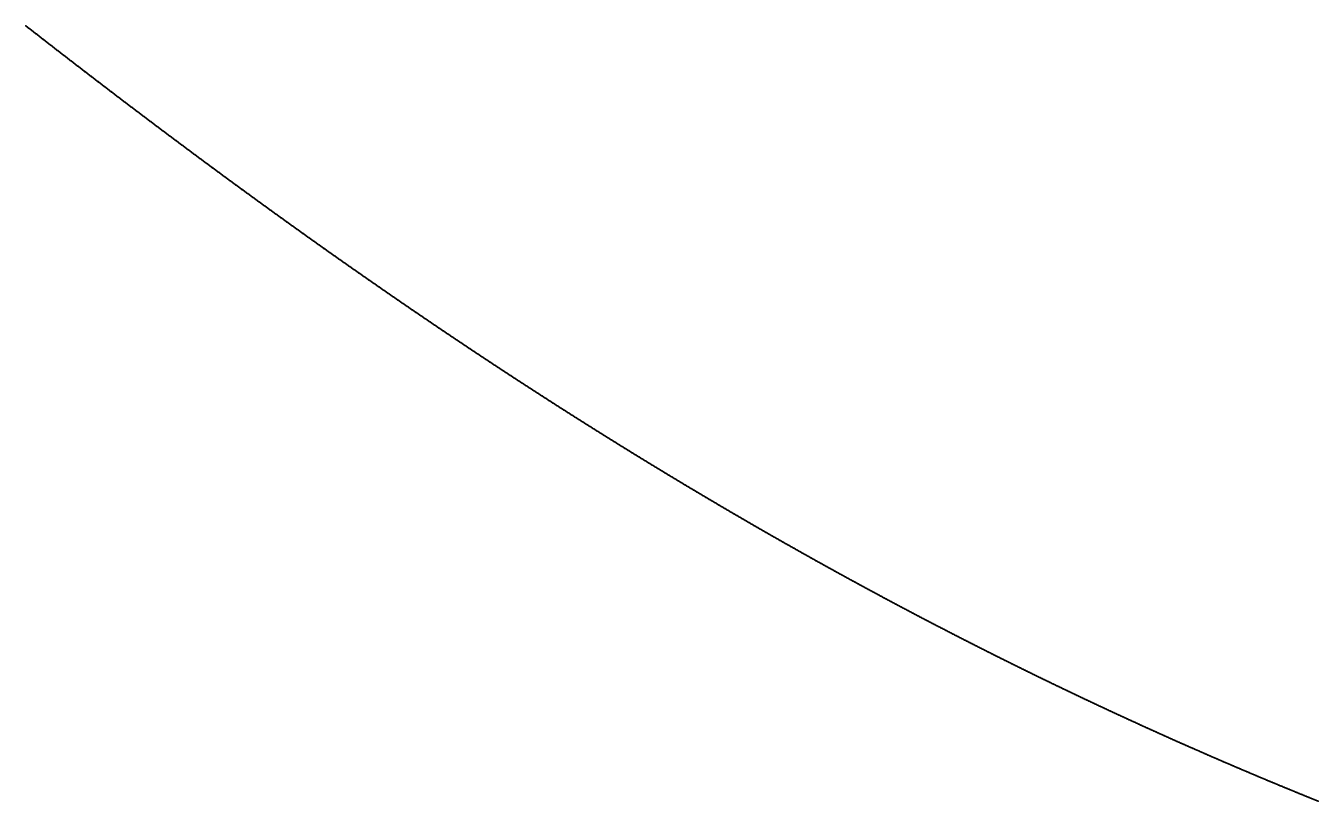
# Model space of a CAD drawing. Header units: metres. Extents: x 0 to 360, y 0 to 49.
# Drawn here: x 180.01 to 202.5, y 5.92 to 19.42 of the extents above; entities that cross this region are included whole.
import ezdxf

# ---------------------------------------------------------------- set-up
doc = ezdxf.new("R2010")
doc.units = ezdxf.units.M

msp = doc.modelspace()

# ---------------------------------------------------------------- linework, layer by layer
for p in [(180.007, 19.419), (180.014, 19.413), (180.021, 19.408), (180.028, 19.402), (180.035, 19.397), (180.042, 19.391), (180.049, 19.386), (180.056, 19.38), (180.063, 19.375), (180.07, 19.37), (180.077, 19.364), (180.084, 19.359), (180.091, 19.353), (180.098, 19.348), (180.105, 19.342), (180.112, 19.337), (180.119, 19.331), (180.126, 19.326), (180.133, 19.32), (180.14, 19.315), (180.147, 19.309), (180.154, 19.304), (180.162, 19.298), (180.169, 19.293), (180.176, 19.288), (180.183, 19.282), (180.19, 19.277), (180.197, 19.271), (180.204, 19.266), (180.211, 19.26), (180.218, 19.255), (180.225, 19.249), (180.232, 19.244), (180.239, 19.238), (180.246, 19.233), (180.253, 19.227), (180.26, 19.222), (180.267, 19.216), (180.274, 19.211), (180.281, 19.205), (180.288, 19.2), (180.295, 19.195), (180.302, 19.189), (180.309, 19.184), (180.316, 19.178), (180.323, 19.173), (180.33, 19.167), (180.337, 19.162), (180.344, 19.156), (180.351, 19.151), (180.358, 19.145), (180.365, 19.14), (180.372, 19.134), (180.379, 19.129), (180.386, 19.124), (180.393, 19.118), (180.4, 19.113), (180.407, 19.107), (180.414, 19.102), (180.422, 19.096), (180.429, 19.091), (180.436, 19.085), (180.443, 19.08), (180.45, 19.074), (180.457, 19.069), (180.464, 19.063), (180.471, 19.058), (180.478, 19.052), (180.485, 19.047), (180.492, 19.042), (180.499, 19.036), (180.506, 19.031), (180.513, 19.025), (180.52, 19.02), (180.527, 19.014), (180.534, 19.009), (180.541, 19.003), (180.548, 18.998), (180.555, 18.992), (180.562, 18.987), (180.569, 18.981), (180.577, 18.976), (180.584, 18.971), (180.591, 18.965), (180.598, 18.96), (180.605, 18.954), (180.612, 18.949), (180.619, 18.943), (180.626, 18.938), (180.633, 18.932), (180.64, 18.927), (180.647, 18.921), (180.654, 18.916), (180.661, 18.91), (180.668, 18.905), (180.675, 18.9), (180.682, 18.894), (180.689, 18.889), (180.697, 18.883), (180.704, 18.878), (180.711, 18.872), (180.718, 18.867), (180.725, 18.861), (180.732, 18.856), (180.739, 18.85), (180.746, 18.845), (180.753, 18.84), (180.76, 18.834), (180.767, 18.829), (180.774, 18.823), (180.781, 18.818), (180.788, 18.812), (180.795, 18.807), (180.803, 18.801), (180.81, 18.796), (180.817, 18.79), (180.824, 18.785), (180.831, 18.779), (180.838, 18.774), (180.845, 18.769), (180.852, 18.763), (180.859, 18.758), (180.866, 18.752), (180.873, 18.747), (180.88, 18.741), (180.887, 18.736), (180.895, 18.73), (180.902, 18.725), (180.909, 18.719), (180.916, 18.714), (180.923, 18.709), (180.93, 18.703), (180.937, 18.698), (180.944, 18.692), (180.951, 18.687), (180.958, 18.681), (180.965, 18.676), (180.973, 18.67), (180.98, 18.665), (180.987, 18.659), (180.994, 18.654), (181.001, 18.649), (181.008, 18.643), (181.015, 18.638), (181.022, 18.632), (181.029, 18.627), (181.036, 18.621), (181.043, 18.616), (181.051, 18.61), (181.058, 18.605), (181.065, 18.599), (181.072, 18.594), (181.079, 18.589), (181.086, 18.583), (181.093, 18.578), (181.1, 18.572), (181.107, 18.567), (181.114, 18.561), (181.122, 18.556), (181.129, 18.55), (181.136, 18.545), (181.143, 18.54), (181.15, 18.534), (181.157, 18.529), (181.164, 18.523), (181.171, 18.518), (181.178, 18.512), (181.185, 18.507), (181.193, 18.501), (181.2, 18.496), (181.207, 18.49), (181.214, 18.485), (181.221, 18.48), (181.228, 18.474), (181.235, 18.469), (181.242, 18.463), (181.249, 18.458), (181.257, 18.452), (181.264, 18.447), (181.271, 18.441), (181.278, 18.436), (181.285, 18.431), (181.292, 18.425), (181.299, 18.42), (181.306, 18.414), (181.314, 18.409), (181.321, 18.403), (181.328, 18.398), (181.335, 18.392), (181.342, 18.387), (181.349, 18.381), (181.356, 18.376), (181.363, 18.371), (181.371, 18.365), (181.378, 18.36), (181.385, 18.354), (181.392, 18.349), (181.399, 18.343), (181.406, 18.338), (181.413, 18.332), (181.42, 18.327), (181.428, 18.322), (181.435, 18.316), (181.442, 18.311), (181.449, 18.305), (181.456, 18.3), (181.463, 18.294), (181.47, 18.289), (181.477, 18.283), (181.485, 18.278), (181.492, 18.273), (181.499, 18.267), (181.506, 18.262), (181.513, 18.256), (181.52, 18.251), (181.527, 18.245), (181.535, 18.24), (181.542, 18.234), (181.549, 18.229), (181.556, 18.224), (181.563, 18.218), (181.57, 18.213), (181.577, 18.207), (181.585, 18.202), (181.592, 18.196), (181.599, 18.191), (181.606, 18.185), (181.613, 18.18), (181.62, 18.175), (181.627, 18.169), (181.635, 18.164), (181.642, 18.158), (181.649, 18.153), (181.656, 18.147), (181.663, 18.142), (181.67, 18.137), (181.678, 18.131), (181.685, 18.126), (181.692, 18.12), (181.699, 18.115), (181.706, 18.109), (181.713, 18.104), (181.72, 18.098), (181.728, 18.093), (181.735, 18.088), (181.742, 18.082), (181.749, 18.077), (181.756, 18.071), (181.763, 18.066), (181.771, 18.06), (181.778, 18.055), (181.785, 18.05), (181.792, 18.044), (181.799, 18.039), (181.806, 18.033), (181.814, 18.028), (181.821, 18.022), (181.828, 18.017), (181.835, 18.011), (181.842, 18.006), (181.849, 18.001), (181.857, 17.995), (181.864, 17.99), (181.871, 17.984), (181.878, 17.979), (181.885, 17.973), (181.892, 17.968), (181.9, 17.963), (181.907, 17.957), (181.914, 17.952), (181.921, 17.946), (181.928, 17.941), (181.935, 17.935), (181.943, 17.93), (181.95, 17.925), (181.957, 17.919), (181.964, 17.914), (181.971, 17.908), (181.979, 17.903), (181.986, 17.897), (181.993, 17.892), (182, 17.886), (182.007, 17.881), (182.014, 17.876), (182.022, 17.87), (182.029, 17.865), (182.036, 17.859), (182.043, 17.854), (182.05, 17.848), (182.058, 17.843), (182.065, 17.838), (182.072, 17.832), (182.079, 17.827), (182.086, 17.821), (182.094, 17.816), (182.101, 17.81), (182.108, 17.805), (182.115, 17.8), (182.122, 17.794), (182.13, 17.789), (182.137, 17.783), (182.144, 17.778), (182.151, 17.772), (182.158, 17.767), (182.166, 17.762), (182.173, 17.756), (182.18, 17.751), (182.187, 17.745), (182.194, 17.74), (182.202, 17.734), (182.209, 17.729), (182.216, 17.724), (182.223, 17.718), (182.23, 17.713), (182.238, 17.707), (182.245, 17.702), (182.252, 17.696), (182.259, 17.691), (182.266, 17.686), (182.274, 17.68), (182.281, 17.675), (182.288, 17.669), (182.295, 17.664), (182.302, 17.659), (182.31, 17.653), (182.317, 17.648), (182.324, 17.642), (182.331, 17.637), (182.339, 17.631), (182.346, 17.626), (182.353, 17.621), (182.36, 17.615), (182.367, 17.61), (182.375, 17.604), (182.382, 17.599), (182.389, 17.593), (182.396, 17.588), (182.404, 17.583), (182.411, 17.577), (182.418, 17.572), (182.425, 17.566), (182.432, 17.561), (182.44, 17.556), (182.447, 17.55), (182.454, 17.545), (182.461, 17.539), (182.469, 17.534), (182.476, 17.528), (182.483, 17.523), (182.49, 17.518), (182.497, 17.512), (182.505, 17.507), (182.512, 17.501), (182.519, 17.496), (182.526, 17.49), (182.534, 17.485), (182.541, 17.48), (182.548, 17.474), (182.555, 17.469), (182.563, 17.463), (182.57, 17.458), (182.577, 17.453), (182.584, 17.447), (182.592, 17.442), (182.599, 17.436), (182.606, 17.431), (182.613, 17.425), (182.621, 17.42), (182.628, 17.415), (182.635, 17.409), (182.642, 17.404), (182.65, 17.398), (182.657, 17.393), (182.664, 17.388), (182.671, 17.382), (182.678, 17.377), (182.686, 17.371), (182.693, 17.366), (182.7, 17.361), (182.708, 17.355), (182.715, 17.35), (182.722, 17.344), (182.729, 17.339), (182.737, 17.333), (182.744, 17.328), (182.751, 17.323), (182.758, 17.317), (182.766, 17.312), (182.773, 17.306), (182.78, 17.301), (182.787, 17.296), (182.795, 17.29), (182.802, 17.285), (182.809, 17.279), (182.816, 17.274), (182.824, 17.269), (182.831, 17.263), (182.838, 17.258), (182.845, 17.252), (182.853, 17.247), (182.86, 17.241), (182.867, 17.236), (182.875, 17.231), (182.882, 17.225), (182.889, 17.22), (182.896, 17.214), (182.904, 17.209), (182.911, 17.204), (182.918, 17.198), (182.925, 17.193), (182.933, 17.187), (182.94, 17.182), (182.947, 17.177), (182.955, 17.171), (182.962, 17.166), (182.969, 17.16), (182.976, 17.155), (182.984, 17.15), (182.991, 17.144), (182.998, 17.139), (183.005, 17.133), (183.013, 17.128), (183.02, 17.123), (183.027, 17.117), (183.035, 17.112), (183.042, 17.106), (183.049, 17.101), (183.056, 17.096), (183.064, 17.09), (183.071, 17.085), (183.078, 17.079), (183.086, 17.074), (183.093, 17.069), (183.1, 17.063), (183.107, 17.058), (183.115, 17.052), (183.122, 17.047), (183.129, 17.042), (183.137, 17.036), (183.144, 17.031), (183.151, 17.025), (183.159, 17.02), (183.166, 17.015), (183.173, 17.009), (183.18, 17.004), (183.188, 16.998), (183.195, 16.993), (183.202, 16.988), (183.21, 16.982), (183.217, 16.977), (183.224, 16.971), (183.232, 16.966), (183.239, 16.961), (183.246, 16.955), (183.253, 16.95), (183.261, 16.944), (183.268, 16.939), (183.275, 16.934), (183.283, 16.928), (183.29, 16.923), (183.297, 16.917), (183.305, 16.912), (183.312, 16.907), (183.319, 16.901), (183.327, 16.896), (183.334, 16.89), (183.341, 16.885), (183.349, 16.88), (183.356, 16.874), (183.363, 16.869), (183.37, 16.864), (183.378, 16.858), (183.385, 16.853), (183.392, 16.847), (183.4, 16.842), (183.407, 16.837), (183.414, 16.831), (183.422, 16.826), (183.429, 16.82), (183.436, 16.815), (183.444, 16.81), (183.451, 16.804), (183.458, 16.799), (183.466, 16.793), (183.473, 16.788), (183.48, 16.783), (183.488, 16.777), (183.495, 16.772), (183.502, 16.767), (183.51, 16.761), (183.517, 16.756), (183.524, 16.75), (183.532, 16.745), (183.539, 16.74), (183.546, 16.734), (183.554, 16.729), (183.561, 16.723), (183.568, 16.718), (183.576, 16.713), (183.583, 16.707), (183.59, 16.702), (183.598, 16.697), (183.605, 16.691), (183.612, 16.686), (183.62, 16.68), (183.627, 16.675), (183.634, 16.67), (183.642, 16.664), (183.649, 16.659), (183.656, 16.653), (183.664, 16.648), (183.671, 16.643), (183.679, 16.637), (183.686, 16.632), (183.693, 16.627), (183.701, 16.621), (183.708, 16.616), (183.715, 16.61), (183.723, 16.605), (183.73, 16.6), (183.737, 16.594), (183.745, 16.589), (183.752, 16.584), (183.759, 16.578), (183.767, 16.573), (183.774, 16.567), (183.781, 16.562), (183.789, 16.557), (183.796, 16.551), (183.804, 16.546), (183.811, 16.541), (183.818, 16.535), (183.826, 16.53), (183.833, 16.524), (183.84, 16.519), (183.848, 16.514), (183.855, 16.508), (183.862, 16.503), (183.87, 16.498), (183.877, 16.492), (183.885, 16.487), (183.892, 16.481), (183.899, 16.476), (183.907, 16.471), (183.914, 16.465), (183.921, 16.46), (183.929, 16.455), (183.936, 16.449), (183.944, 16.444), (183.951, 16.438), (183.958, 16.433), (183.966, 16.428), (183.973, 16.422), (183.98, 16.417), (183.988, 16.412), (183.995, 16.406), (184.003, 16.401), (184.01, 16.395), (184.017, 16.39), (184.025, 16.385), (184.032, 16.379), (184.04, 16.374), (184.047, 16.369), (184.054, 16.363), (184.062, 16.358), (184.069, 16.353), (184.076, 16.347), (184.084, 16.342), (184.091, 16.336), (184.099, 16.331), (184.106, 16.326), (184.113, 16.32), (184.121, 16.315), (184.128, 16.31), (184.136, 16.304), (184.143, 16.299), (184.15, 16.294), (184.158, 16.288), (184.165, 16.283), (184.173, 16.277), (184.18, 16.272), (184.187, 16.267), (184.195, 16.261), (184.202, 16.256), (184.21, 16.251), (184.217, 16.245), (184.224, 16.24), (184.232, 16.235), (184.239, 16.229), (184.247, 16.224), (184.254, 16.218), (184.261, 16.213), (184.269, 16.208), (184.276, 16.202), (184.284, 16.197), (184.291, 16.192), (184.299, 16.186), (184.306, 16.181), (184.313, 16.176), (184.321, 16.17), (184.328, 16.165), (184.336, 16.16), (184.343, 16.154), (184.35, 16.149), (184.358, 16.143), (184.365, 16.138), (184.373, 16.133), (184.38, 16.127), (184.388, 16.122), (184.395, 16.117), (184.402, 16.111), (184.41, 16.106), (184.417, 16.101), (184.425, 16.095), (184.432, 16.09), (184.44, 16.085), (184.447, 16.079), (184.454, 16.074), (184.462, 16.069), (184.469, 16.063), (184.477, 16.058), (184.484, 16.052), (184.492, 16.047), (184.499, 16.042), (184.506, 16.036), (184.514, 16.031), (184.521, 16.026), (184.529, 16.02), (184.536, 16.015), (184.544, 16.01), (184.551, 16.004), (184.558, 15.999), (184.566, 15.994), (184.573, 15.988), (184.581, 15.983), (184.588, 15.978), (184.596, 15.972), (184.603, 15.967), (184.611, 15.962), (184.618, 15.956), (184.625, 15.951), (184.633, 15.946), (184.64, 15.94), (184.648, 15.935), (184.655, 15.929), (184.663, 15.924), (184.67, 15.919), (184.678, 15.913), (184.685, 15.908), (184.693, 15.903), (184.7, 15.897), (184.707, 15.892), (184.715, 15.887), (184.722, 15.881), (184.73, 15.876), (184.737, 15.871), (184.745, 15.865), (184.752, 15.86), (184.76, 15.855), (184.767, 15.849), (184.775, 15.844), (184.782, 15.839), (184.789, 15.833), (184.797, 15.828), (184.804, 15.823), (184.812, 15.817), (184.819, 15.812), (184.827, 15.807), (184.834, 15.801), (184.842, 15.796), (184.849, 15.791), (184.857, 15.785), (184.864, 15.78), (184.872, 15.775), (184.879, 15.769), (184.887, 15.764), (184.894, 15.759), (184.902, 15.753), (184.909, 15.748), (184.917, 15.743), (184.924, 15.737), (184.931, 15.732), (184.939, 15.727), (184.946, 15.721), (184.954, 15.716), (184.961, 15.711), (184.969, 15.705), (184.976, 15.7), (184.984, 15.695), (184.991, 15.689), (184.999, 15.684), (185.006, 15.679), (185.014, 15.673), (185.021, 15.668), (185.029, 15.663), (185.036, 15.657), (185.044, 15.652), (185.051, 15.647), (185.059, 15.641), (185.066, 15.636), (185.074, 15.631), (185.081, 15.625), (185.089, 15.62), (185.096, 15.615), (185.104, 15.609), (185.111, 15.604), (185.119, 15.599), (185.126, 15.593), (185.134, 15.588), (185.141, 15.583), (185.149, 15.578), (185.156, 15.572), (185.164, 15.567), (185.171, 15.562), (185.179, 15.556), (185.186, 15.551), (185.194, 15.546), (185.201, 15.54), (185.209, 15.535), (185.216, 15.53), (185.224, 15.524), (185.231, 15.519), (185.239, 15.514), (185.246, 15.508), (185.254, 15.503), (185.261, 15.498), (185.269, 15.492), (185.276, 15.487), (185.284, 15.482), (185.291, 15.476), (185.299, 15.471), (185.306, 15.466), (185.314, 15.461), (185.321, 15.455), (185.329, 15.45), (185.337, 15.445), (185.344, 15.439), (185.352, 15.434), (185.359, 15.429), (185.367, 15.423), (185.374, 15.418), (185.382, 15.413), (185.389, 15.407), (185.397, 15.402), (185.404, 15.397), (185.412, 15.391), (185.419, 15.386), (185.427, 15.381), (185.434, 15.376), (185.442, 15.37), (185.449, 15.365), (185.457, 15.36), (185.465, 15.354), (185.472, 15.349), (185.48, 15.344), (185.487, 15.338), (185.495, 15.333), (185.502, 15.328), (185.51, 15.322), (185.517, 15.317), (185.525, 15.312), (185.532, 15.307), (185.54, 15.301), (185.548, 15.296), (185.555, 15.291), (185.563, 15.285), (185.57, 15.28), (185.578, 15.275), (185.585, 15.269), (185.593, 15.264), (185.6, 15.259), (185.608, 15.254), (185.615, 15.248), (185.623, 15.243), (185.631, 15.238), (185.638, 15.232), (185.646, 15.227), (185.653, 15.222), (185.661, 15.216), (185.668, 15.211), (185.676, 15.206), (185.683, 15.201), (185.691, 15.195), (185.699, 15.19), (185.706, 15.185), (185.714, 15.179), (185.721, 15.174), (185.729, 15.169), (185.736, 15.163), (185.744, 15.158), (185.752, 15.153), (185.759, 15.148), (185.767, 15.142), (185.774, 15.137), (185.782, 15.132), (185.789, 15.126), (185.797, 15.121), (185.805, 15.116), (185.812, 15.111), (185.82, 15.105), (185.827, 15.1), (185.835, 15.095), (185.842, 15.089), (185.85, 15.084), (185.858, 15.079), (185.865, 15.073), (185.873, 15.068), (185.88, 15.063), (185.888, 15.058), (185.895, 15.052), (185.903, 15.047), (185.911, 15.042), (185.918, 15.036), (185.926, 15.031), (185.933, 15.026), (185.941, 15.021), (185.949, 15.015), (185.956, 15.01), (185.964, 15.005), (185.971, 14.999), (185.979, 14.994), (185.987, 14.989), (185.994, 14.984), (186.002, 14.978), (186.009, 14.973), (186.017, 14.968), (186.025, 14.962), (186.032, 14.957), (186.04, 14.952), (186.047, 14.947), (186.055, 14.941), (186.063, 14.936), (186.07, 14.931), (186.078, 14.926), (186.085, 14.92), (186.093, 14.915), (186.101, 14.91), (186.108, 14.904), (186.116, 14.899), (186.123, 14.894), (186.131, 14.889), (186.139, 14.883), (186.146, 14.878), (186.154, 14.873), (186.161, 14.867), (186.169, 14.862), (186.177, 14.857), (186.184, 14.852), (186.192, 14.846), (186.199, 14.841), (186.207, 14.836), (186.215, 14.831), (186.222, 14.825), (186.23, 14.82), (186.238, 14.815), (186.245, 14.809), (186.253, 14.804), (186.26, 14.799), (186.268, 14.794), (186.276, 14.788), (186.283, 14.783), (186.291, 14.778), (186.299, 14.773), (186.306, 14.767), (186.314, 14.762), (186.321, 14.757), (186.329, 14.752), (186.337, 14.746), (186.344, 14.741), (186.352, 14.736), (186.36, 14.73), (186.367, 14.725), (186.375, 14.72), (186.383, 14.715), (186.39, 14.709), (186.398, 14.704), (186.405, 14.699), (186.413, 14.694), (186.421, 14.688), (186.428, 14.683), (186.436, 14.678), (186.444, 14.673), (186.451, 14.667), (186.459, 14.662), (186.467, 14.657), (186.474, 14.652), (186.482, 14.646), (186.49, 14.641), (186.497, 14.636), (186.505, 14.631), (186.512, 14.625), (186.52, 14.62), (186.528, 14.615), (186.535, 14.609), (186.543, 14.604), (186.551, 14.599), (186.558, 14.594), (186.566, 14.588), (186.574, 14.583), (186.581, 14.578), (186.589, 14.573), (186.597, 14.567), (186.604, 14.562), (186.612, 14.557), (186.62, 14.552), (186.627, 14.546), (186.635, 14.541), (186.643, 14.536), (186.65, 14.531), (186.658, 14.525), (186.666, 14.52), (186.673, 14.515), (186.681, 14.51), (186.689, 14.504), (186.696, 14.499), (186.704, 14.494), (186.712, 14.489), (186.719, 14.483), (186.727, 14.478), (186.735, 14.473), (186.742, 14.468), (186.75, 14.462), (186.758, 14.457), (186.765, 14.452), (186.773, 14.447), (186.781, 14.442), (186.788, 14.436), (186.796, 14.431), (186.804, 14.426), (186.812, 14.421), (186.819, 14.415), (186.827, 14.41), (186.835, 14.405), (186.842, 14.4), (186.85, 14.394), (186.858, 14.389), (186.865, 14.384), (186.873, 14.379), (186.881, 14.373), (186.888, 14.368), (186.896, 14.363), (186.904, 14.358), (186.912, 14.352), (186.919, 14.347), (186.927, 14.342), (186.935, 14.337), (186.942, 14.332), (186.95, 14.326), (186.958, 14.321), (186.965, 14.316), (186.973, 14.311), (186.981, 14.305), (186.989, 14.3), (186.996, 14.295), (187.004, 14.29), (187.012, 14.284), (187.019, 14.279), (187.027, 14.274), (187.035, 14.269), (187.042, 14.264), (187.05, 14.258), (187.058, 14.253), (187.066, 14.248), (187.073, 14.243), (187.081, 14.237), (187.089, 14.232), (187.096, 14.227), (187.104, 14.222), (187.112, 14.216), (187.12, 14.211), (187.127, 14.206), (187.135, 14.201), (187.143, 14.196), (187.151, 14.19), (187.158, 14.185), (187.166, 14.18), (187.174, 14.175), (187.181, 14.169), (187.189, 14.164), (187.197, 14.159), (187.205, 14.154), (187.212, 14.149), (187.22, 14.143), (187.228, 14.138), (187.236, 14.133), (187.243, 14.128), (187.251, 14.122), (187.259, 14.117), (187.266, 14.112), (187.274, 14.107), (187.282, 14.102), (187.29, 14.096), (187.297, 14.091), (187.305, 14.086), (187.313, 14.081), (187.321, 14.076), (187.328, 14.07), (187.336, 14.065), (187.344, 14.06), (187.352, 14.055), (187.359, 14.05), (187.367, 14.044), (187.375, 14.039), (187.383, 14.034), (187.39, 14.029), (187.398, 14.023), (187.406, 14.018), (187.414, 14.013), (187.421, 14.008), (187.429, 14.003), (187.437, 13.997), (187.445, 13.992), (187.452, 13.987), (187.46, 13.982), (187.468, 13.977), (187.476, 13.971), (187.483, 13.966), (187.491, 13.961), (187.499, 13.956), (187.507, 13.951), (187.514, 13.945), (187.522, 13.94), (187.53, 13.935), (187.538, 13.93), (187.546, 13.925), (187.553, 13.919), (187.561, 13.914), (187.569, 13.909), (187.577, 13.904), (187.584, 13.899), (187.592, 13.893), (187.6, 13.888), (187.608, 13.883), (187.616, 13.878), (187.623, 13.873), (187.631, 13.867), (187.639, 13.862), (187.647, 13.857), (187.654, 13.852), (187.662, 13.847), (187.67, 13.841), (187.678, 13.836), (187.686, 13.831), (187.693, 13.826), (187.701, 13.821), (187.709, 13.815), (187.717, 13.81), (187.724, 13.805), (187.732, 13.8), (187.74, 13.795), (187.748, 13.79), (187.756, 13.784), (187.763, 13.779), (187.771, 13.774), (187.779, 13.769), (187.787, 13.764), (187.795, 13.758), (187.802, 13.753), (187.81, 13.748), (187.818, 13.743), (187.826, 13.738), (187.834, 13.732), (187.841, 13.727), (187.849, 13.722), (187.857, 13.717), (187.865, 13.712), (187.873, 13.707), (187.88, 13.701), (187.888, 13.696), (187.896, 13.691), (187.904, 13.686), (187.912, 13.681), (187.919, 13.675), (187.927, 13.67), (187.935, 13.665), (187.943, 13.66), (187.951, 13.655), (187.959, 13.65), (187.966, 13.644), (187.974, 13.639), (187.982, 13.634), (187.99, 13.629), (187.998, 13.624), (188.005, 13.619), (188.013, 13.613), (188.021, 13.608), (188.029, 13.603), (188.037, 13.598), (188.045, 13.593), (188.052, 13.587), (188.06, 13.582), (188.068, 13.577), (188.076, 13.572), (188.084, 13.567), (188.092, 13.562), (188.099, 13.556), (188.107, 13.551), (188.115, 13.546), (188.123, 13.541), (188.131, 13.536), (188.139, 13.531), (188.146, 13.525), (188.154, 13.52), (188.162, 13.515), (188.17, 13.51), (188.178, 13.505), (188.186, 13.5), (188.193, 13.495), (188.201, 13.489), (188.209, 13.484), (188.217, 13.479), (188.225, 13.474), (188.233, 13.469), (188.24, 13.464), (188.248, 13.458), (188.256, 13.453), (188.264, 13.448), (188.272, 13.443), (188.28, 13.438), (188.288, 13.433), (188.295, 13.427), (188.303, 13.422), (188.311, 13.417), (188.319, 13.412), (188.327, 13.407), (188.335, 13.402), (188.343, 13.397), (188.35, 13.391), (188.358, 13.386), (188.366, 13.381), (188.374, 13.376), (188.382, 13.371), (188.39, 13.366), (188.398, 13.36), (188.405, 13.355), (188.413, 13.35), (188.421, 13.345), (188.429, 13.34), (188.437, 13.335), (188.445, 13.33), (188.453, 13.324), (188.461, 13.319), (188.468, 13.314), (188.476, 13.309), (188.484, 13.304), (188.492, 13.299), (188.5, 13.294), (188.508, 13.288), (188.516, 13.283), (188.524, 13.278), (188.531, 13.273), (188.539, 13.268), (188.547, 13.263), (188.555, 13.258), (188.563, 13.252), (188.571, 13.247), (188.579, 13.242), (188.587, 13.237), (188.595, 13.232), (188.602, 13.227), (188.61, 13.222), (188.618, 13.216), (188.626, 13.211), (188.634, 13.206), (188.642, 13.201), (188.65, 13.196), (188.658, 13.191), (188.666, 13.186), (188.674, 13.181), (188.681, 13.175), (188.689, 13.17), (188.697, 13.165), (188.705, 13.16), (188.713, 13.155), (188.721, 13.15), (188.729, 13.145), (188.737, 13.139), (188.745, 13.134), (188.753, 13.129), (188.76, 13.124), (188.768, 13.119), (188.776, 13.114), (188.784, 13.109), (188.792, 13.104), (188.8, 13.098), (188.808, 13.093), (188.816, 13.088), (188.824, 13.083), (188.832, 13.078), (188.84, 13.073), (188.848, 13.068), (188.855, 13.063), (188.863, 13.057), (188.871, 13.052), (188.879, 13.047), (188.887, 13.042), (188.895, 13.037), (188.903, 13.032), (188.911, 13.027), (188.919, 13.022), (188.927, 13.017), (188.935, 13.011), (188.943, 13.006), (188.951, 13.001), (188.958, 12.996), (188.966, 12.991), (188.974, 12.986), (188.982, 12.981), (188.99, 12.976), (188.998, 12.97), (189.006, 12.965), (189.014, 12.96), (189.022, 12.955), (189.03, 12.95), (189.038, 12.945), (189.046, 12.94), (189.054, 12.935), (189.062, 12.93), (189.07, 12.925), (189.078, 12.919), (189.085, 12.914), (189.093, 12.909), (189.101, 12.904), (189.109, 12.899), (189.117, 12.894), (189.125, 12.889), (189.133, 12.884), (189.141, 12.879), (189.149, 12.873), (189.157, 12.868), (189.165, 12.863), (189.173, 12.858), (189.181, 12.853), (189.189, 12.848), (189.197, 12.843), (189.205, 12.838), (189.213, 12.833), (189.221, 12.828), (189.229, 12.822), (189.237, 12.817), (189.245, 12.812), (189.253, 12.807), (189.261, 12.802), (189.269, 12.797), (189.276, 12.792), (189.284, 12.787), (189.292, 12.782), (189.3, 12.777), (189.308, 12.772), (189.316, 12.766), (189.324, 12.761), (189.332, 12.756), (189.34, 12.751), (189.348, 12.746), (189.356, 12.741), (189.364, 12.736), (189.372, 12.731), (189.38, 12.726), (189.388, 12.721), (189.396, 12.716), (189.404, 12.71), (189.412, 12.705), (189.42, 12.7), (189.428, 12.695), (189.436, 12.69), (189.444, 12.685), (189.452, 12.68), (189.46, 12.675), (189.468, 12.67), (189.476, 12.665), (189.484, 12.66), (189.492, 12.655), (189.5, 12.649), (189.508, 12.644), (189.516, 12.639), (189.524, 12.634), (189.532, 12.629), (189.54, 12.624), (189.548, 12.619), (189.556, 12.614), (189.564, 12.609), (189.572, 12.604), (189.58, 12.599), (189.588, 12.594), (189.596, 12.589), (189.604, 12.584), (189.612, 12.578), (189.62, 12.573), (189.628, 12.568), (189.636, 12.563), (189.644, 12.558), (189.652, 12.553), (189.66, 12.548), (189.668, 12.543), (189.676, 12.538), (189.684, 12.533), (189.692, 12.528), (189.7, 12.523), (189.708, 12.518), (189.716, 12.513), (189.724, 12.508), (189.732, 12.502), (189.74, 12.497), (189.748, 12.492), (189.756, 12.487), (189.764, 12.482), (189.772, 12.477), (189.78, 12.472), (189.789, 12.467), (189.797, 12.462), (189.805, 12.457), (189.813, 12.452), (189.821, 12.447), (189.829, 12.442), (189.837, 12.437), (189.845, 12.432), (189.853, 12.427), (189.861, 12.422), (189.869, 12.416), (189.877, 12.411), (189.885, 12.406), (189.893, 12.401), (189.901, 12.396), (189.909, 12.391), (189.917, 12.386), (189.925, 12.381), (189.933, 12.376), (189.941, 12.371), (189.949, 12.366), (189.957, 12.361), (189.965, 12.356), (189.973, 12.351), (189.982, 12.346), (189.99, 12.341), (189.998, 12.336), (190.006, 12.331), (190.014, 12.326), (190.022, 12.321), (190.03, 12.315), (190.038, 12.31), (190.046, 12.305), (190.054, 12.3), (190.062, 12.295), (190.07, 12.29), (190.078, 12.285), (190.086, 12.28), (190.094, 12.275), (190.102, 12.27), (190.111, 12.265), (190.119, 12.26), (190.127, 12.255), (190.135, 12.25), (190.143, 12.245), (190.151, 12.24), (190.159, 12.235), (190.167, 12.23), (190.175, 12.225), (190.183, 12.22), (190.191, 12.215), (190.199, 12.21), (190.207, 12.205), (190.215, 12.2), (190.224, 12.195), (190.232, 12.19), (190.24, 12.185), (190.248, 12.18), (190.256, 12.175), (190.264, 12.17), (190.272, 12.164), (190.28, 12.159), (190.288, 12.154), (190.296, 12.149), (190.304, 12.144), (190.313, 12.139), (190.321, 12.134), (190.329, 12.129), (190.337, 12.124), (190.345, 12.119), (190.353, 12.114), (190.361, 12.109), (190.369, 12.104), (190.377, 12.099), (190.385, 12.094), (190.394, 12.089), (190.402, 12.084), (190.41, 12.079), (190.418, 12.074), (190.426, 12.069), (190.434, 12.064), (190.442, 12.059), (190.45, 12.054), (190.458, 12.049), (190.467, 12.044), (190.475, 12.039), (190.483, 12.034), (190.491, 12.029), (190.499, 12.024), (190.507, 12.019), (190.515, 12.014), (190.523, 12.009), (190.531, 12.004), (190.54, 11.999), (190.548, 11.994), (190.556, 11.989), (190.564, 11.984), (190.572, 11.979), (190.58, 11.974), (190.588, 11.969), (190.596, 11.964), (190.605, 11.959), (190.613, 11.954), (190.621, 11.949), (190.629, 11.944), (190.637, 11.939), (190.645, 11.934), (190.653, 11.929), (190.661, 11.924), (190.67, 11.919), (190.678, 11.914), (190.686, 11.909), (190.694, 11.904), (190.702, 11.899), (190.71, 11.894), (190.718, 11.889), (190.727, 11.884), (190.735, 11.879), (190.743, 11.874), (190.751, 11.869), (190.759, 11.864), (190.767, 11.859), (190.775, 11.854), (190.784, 11.849), (190.792, 11.844), (190.8, 11.839), (190.808, 11.834), (190.816, 11.829), (190.824, 11.824), (190.833, 11.819), (190.841, 11.814), (190.849, 11.809), (190.857, 11.804), (190.865, 11.799), (190.873, 11.794), (190.882, 11.789), (190.89, 11.784), (190.898, 11.779), (190.906, 11.774), (190.914, 11.769), (190.922, 11.764), (190.931, 11.759), (190.939, 11.754), (190.947, 11.749), (190.955, 11.744), (190.963, 11.739), (190.971, 11.734), (190.98, 11.729), (190.988, 11.725), (190.996, 11.72), (191.004, 11.715), (191.012, 11.71), (191.02, 11.705), (191.029, 11.7), (191.037, 11.695), (191.045, 11.69), (191.053, 11.685), (191.061, 11.68), (191.07, 11.675), (191.078, 11.67), (191.086, 11.665), (191.094, 11.66), (191.102, 11.655), (191.11, 11.65), (191.119, 11.645), (191.127, 11.64), (191.135, 11.635), (191.143, 11.63), (191.151, 11.625), (191.16, 11.62), (191.168, 11.615), (191.176, 11.61), (191.184, 11.605), (191.192, 11.6), (191.201, 11.595), (191.209, 11.59), (191.217, 11.586), (191.225, 11.581), (191.233, 11.576), (191.242, 11.571), (191.25, 11.566), (191.258, 11.561), (191.266, 11.556), (191.274, 11.551), (191.283, 11.546), (191.291, 11.541), (191.299, 11.536), (191.307, 11.531), (191.316, 11.526), (191.324, 11.521), (191.332, 11.516), (191.34, 11.511), (191.348, 11.506), (191.357, 11.501), (191.365, 11.496), (191.373, 11.491), (191.381, 11.487), (191.39, 11.482), (191.398, 11.477), (191.406, 11.472), (191.414, 11.467), (191.422, 11.462), (191.431, 11.457), (191.439, 11.452), (191.447, 11.447), (191.455, 11.442), (191.464, 11.437), (191.472, 11.432), (191.48, 11.427), (191.488, 11.422), (191.497, 11.417), (191.505, 11.412), (191.513, 11.407), (191.521, 11.403), (191.529, 11.398), (191.538, 11.393), (191.546, 11.388), (191.554, 11.383), (191.562, 11.378), (191.571, 11.373), (191.579, 11.368), (191.587, 11.363), (191.595, 11.358), (191.604, 11.353), (191.612, 11.348), (191.62, 11.343), (191.628, 11.338), (191.637, 11.334), (191.645, 11.329), (191.653, 11.324), (191.661, 11.319), (191.67, 11.314), (191.678, 11.309), (191.686, 11.304), (191.695, 11.299), (191.703, 11.294), (191.711, 11.289), (191.719, 11.284), (191.728, 11.279), (191.736, 11.275), (191.744, 11.27), (191.752, 11.265), (191.761, 11.26), (191.769, 11.255), (191.777, 11.25), (191.785, 11.245), (191.794, 11.24), (191.802, 11.235), (191.81, 11.23), (191.819, 11.225), (191.827, 11.22), (191.835, 11.216), (191.843, 11.211), (191.852, 11.206), (191.86, 11.201), (191.868, 11.196), (191.877, 11.191), (191.885, 11.186), (191.893, 11.181), (191.901, 11.176), (191.91, 11.171), (191.918, 11.167), (191.926, 11.162), (191.935, 11.157), (191.943, 11.152), (191.951, 11.147), (191.959, 11.142), (191.968, 11.137), (191.976, 11.132), (191.984, 11.127), (191.993, 11.122), (192.001, 11.118), (192.009, 11.113), (192.018, 11.108), (192.026, 11.103), (192.034, 11.098), (192.042, 11.093), (192.051, 11.088), (192.059, 11.083), (192.067, 11.078), (192.076, 11.073), (192.084, 11.069), (192.092, 11.064), (192.101, 11.059), (192.109, 11.054), (192.117, 11.049), (192.126, 11.044), (192.134, 11.039), (192.142, 11.034), (192.15, 11.03), (192.159, 11.025), (192.167, 11.02), (192.175, 11.015), (192.184, 11.01), (192.192, 11.005), (192.2, 11), (192.209, 10.995), (192.217, 10.99), (192.225, 10.986), (192.234, 10.981), (192.242, 10.976), (192.25, 10.971), (192.259, 10.966), (192.267, 10.961), (192.275, 10.956), (192.284, 10.951), (192.292, 10.947), (192.3, 10.942), (192.309, 10.937), (192.317, 10.932), (192.325, 10.927), (192.334, 10.922), (192.342, 10.917), (192.35, 10.912), (192.359, 10.908), (192.367, 10.903), (192.375, 10.898), (192.384, 10.893), (192.392, 10.888), (192.401, 10.883), (192.409, 10.878), (192.417, 10.874), (192.426, 10.869), (192.434, 10.864), (192.442, 10.859), (192.451, 10.854), (192.459, 10.849), (192.467, 10.844), (192.476, 10.84), (192.484, 10.835), (192.492, 10.83), (192.501, 10.825), (192.509, 10.82), (192.517, 10.815), (192.526, 10.81), (192.534, 10.806), (192.543, 10.801), (192.551, 10.796), (192.559, 10.791), (192.568, 10.786), (192.576, 10.781), (192.584, 10.776), (192.593, 10.772), (192.601, 10.767), (192.61, 10.762), (192.618, 10.757), (192.626, 10.752), (192.635, 10.747), (192.643, 10.743), (192.651, 10.738), (192.66, 10.733), (192.668, 10.728), (192.677, 10.723), (192.685, 10.718), (192.693, 10.713), (192.702, 10.709), (192.71, 10.704), (192.719, 10.699), (192.727, 10.694), (192.735, 10.689), (192.744, 10.684), (192.752, 10.68), (192.76, 10.675), (192.769, 10.67), (192.777, 10.665), (192.786, 10.66), (192.794, 10.655), (192.802, 10.651), (192.811, 10.646), (192.819, 10.641), (192.828, 10.636), (192.836, 10.631), (192.844, 10.626), (192.853, 10.622), (192.861, 10.617), (192.87, 10.612), (192.878, 10.607), (192.887, 10.602), (192.895, 10.597), (192.903, 10.593), (192.912, 10.588), (192.92, 10.583), (192.929, 10.578), (192.937, 10.573), (192.945, 10.569), (192.954, 10.564), (192.962, 10.559), (192.971, 10.554), (192.979, 10.549), (192.988, 10.544), (192.996, 10.54), (193.004, 10.535), (193.013, 10.53), (193.021, 10.525), (193.03, 10.52), (193.038, 10.516), (193.046, 10.511), (193.055, 10.506), (193.063, 10.501), (193.072, 10.496), (193.08, 10.492), (193.089, 10.487), (193.097, 10.482), (193.106, 10.477), (193.114, 10.472), (193.122, 10.468), (193.131, 10.463), (193.139, 10.458), (193.148, 10.453), (193.156, 10.448), (193.165, 10.443), (193.173, 10.439), (193.182, 10.434), (193.19, 10.429), (193.198, 10.424), (193.207, 10.42), (193.215, 10.415), (193.224, 10.41), (193.232, 10.405), (193.241, 10.4), (193.249, 10.396), (193.258, 10.391), (193.266, 10.386), (193.274, 10.381), (193.283, 10.376), (193.291, 10.372), (193.3, 10.367), (193.308, 10.362), (193.317, 10.357), (193.325, 10.352), (193.334, 10.348), (193.342, 10.343), (193.351, 10.338), (193.359, 10.333), (193.368, 10.328), (193.376, 10.324), (193.385, 10.319), (193.393, 10.314), (193.401, 10.309), (193.41, 10.305), (193.418, 10.3), (193.427, 10.295), (193.435, 10.29), (193.444, 10.285), (193.452, 10.281), (193.461, 10.276), (193.469, 10.271), (193.478, 10.266), (193.486, 10.262), (193.495, 10.257), (193.503, 10.252), (193.512, 10.247), (193.52, 10.242), (193.529, 10.238), (193.537, 10.233), (193.546, 10.228), (193.554, 10.223), (193.563, 10.219), (193.571, 10.214), (193.58, 10.209), (193.588, 10.204), (193.597, 10.2), (193.605, 10.195), (193.614, 10.19), (193.622, 10.185), (193.631, 10.181), (193.639, 10.176), (193.648, 10.171), (193.656, 10.166), (193.665, 10.161), (193.673, 10.157), (193.682, 10.152), (193.69, 10.147), (193.699, 10.142), (193.707, 10.138), (193.716, 10.133), (193.724, 10.128), (193.733, 10.123), (193.741, 10.119), (193.75, 10.114), (193.758, 10.109), (193.767, 10.104), (193.775, 10.1), (193.784, 10.095), (193.792, 10.09), (193.801, 10.085), (193.809, 10.081), (193.818, 10.076), (193.826, 10.071), (193.835, 10.066), (193.844, 10.062), (193.852, 10.057), (193.861, 10.052), (193.869, 10.047), (193.878, 10.043), (193.886, 10.038), (193.895, 10.033), (193.903, 10.029), (193.912, 10.024), (193.92, 10.019), (193.929, 10.014), (193.937, 10.01), (193.946, 10.005), (193.955, 10), (193.963, 9.995), (193.972, 9.991), (193.98, 9.986), (193.989, 9.981), (193.997, 9.976), (194.006, 9.972), (194.014, 9.967), (194.023, 9.962), (194.031, 9.958), (194.04, 9.953), (194.049, 9.948), (194.057, 9.943), (194.066, 9.939), (194.074, 9.934), (194.083, 9.929), (194.091, 9.924), (194.1, 9.92), (194.108, 9.915), (194.117, 9.91), (194.126, 9.906), (194.134, 9.901), (194.143, 9.896), (194.151, 9.891), (194.16, 9.887), (194.168, 9.882), (194.177, 9.877), (194.186, 9.873), (194.194, 9.868), (194.203, 9.863), (194.211, 9.858), (194.22, 9.854), (194.228, 9.849), (194.237, 9.844), (194.246, 9.84), (194.254, 9.835), (194.263, 9.83), (194.271, 9.825), (194.28, 9.821), (194.289, 9.816), (194.297, 9.811), (194.306, 9.807), (194.314, 9.802), (194.323, 9.797), (194.331, 9.793), (194.34, 9.788), (194.349, 9.783), (194.357, 9.778), (194.366, 9.774), (194.374, 9.769), (194.383, 9.764), (194.392, 9.76), (194.4, 9.755), (194.409, 9.75), (194.417, 9.746), (194.426, 9.741), (194.435, 9.736), (194.443, 9.732), (194.452, 9.727), (194.46, 9.722), (194.469, 9.717), (194.478, 9.713), (194.486, 9.708), (194.495, 9.703), (194.503, 9.699), (194.512, 9.694), (194.521, 9.689), (194.529, 9.685), (194.538, 9.68), (194.547, 9.675), (194.555, 9.671), (194.564, 9.666), (194.572, 9.661), (194.581, 9.657), (194.59, 9.652), (194.598, 9.647), (194.607, 9.643), (194.616, 9.638), (194.624, 9.633), (194.633, 9.628), (194.641, 9.624), (194.65, 9.619), (194.659, 9.614), (194.667, 9.61), (194.676, 9.605), (194.685, 9.6), (194.693, 9.596), (194.702, 9.591), (194.711, 9.586), (194.719, 9.582), (194.728, 9.577), (194.736, 9.572), (194.745, 9.568), (194.754, 9.563), (194.762, 9.558), (194.771, 9.554), (194.78, 9.549), (194.788, 9.544), (194.797, 9.54), (194.806, 9.535), (194.814, 9.531), (194.823, 9.526), (194.832, 9.521), (194.84, 9.517), (194.849, 9.512), (194.858, 9.507), (194.866, 9.503), (194.875, 9.498), (194.883, 9.493), (194.892, 9.489), (194.901, 9.484), (194.909, 9.479), (194.918, 9.475), (194.927, 9.47), (194.935, 9.465), (194.944, 9.461), (194.953, 9.456), (194.961, 9.451), (194.97, 9.447), (194.979, 9.442), (194.987, 9.438), (194.996, 9.433), (195.005, 9.428), (195.014, 9.424), (195.022, 9.419), (195.031, 9.414), (195.04, 9.41), (195.048, 9.405), (195.057, 9.4), (195.066, 9.396), (195.074, 9.391), (195.083, 9.387), (195.092, 9.382), (195.1, 9.377), (195.109, 9.373), (195.118, 9.368), (195.126, 9.363), (195.135, 9.359), (195.144, 9.354), (195.152, 9.349), (195.161, 9.345), (195.17, 9.34), (195.179, 9.336), (195.187, 9.331), (195.196, 9.326), (195.205, 9.322), (195.213, 9.317), (195.222, 9.312), (195.231, 9.308), (195.239, 9.303), (195.248, 9.299), (195.257, 9.294), (195.266, 9.289), (195.274, 9.285), (195.283, 9.28), (195.292, 9.276), (195.3, 9.271), (195.309, 9.266), (195.318, 9.262), (195.327, 9.257), (195.335, 9.252), (195.344, 9.248), (195.353, 9.243), (195.361, 9.239), (195.37, 9.234), (195.379, 9.229), (195.388, 9.225), (195.396, 9.22), (195.405, 9.216), (195.414, 9.211), (195.423, 9.206), (195.431, 9.202), (195.44, 9.197), (195.449, 9.193), (195.457, 9.188), (195.466, 9.183), (195.475, 9.179), (195.484, 9.174), (195.492, 9.17), (195.501, 9.165), (195.51, 9.16), (195.519, 9.156), (195.527, 9.151), (195.536, 9.147), (195.545, 9.142), (195.554, 9.137), (195.562, 9.133), (195.571, 9.128), (195.58, 9.124), (195.589, 9.119), (195.597, 9.115), (195.606, 9.11), (195.615, 9.105), (195.624, 9.101), (195.632, 9.096), (195.641, 9.092), (195.65, 9.087), (195.659, 9.082), (195.667, 9.078), (195.676, 9.073), (195.685, 9.069), (195.694, 9.064), (195.702, 9.06), (195.711, 9.055), (195.72, 9.05), (195.729, 9.046), (195.737, 9.041), (195.746, 9.037), (195.755, 9.032), (195.764, 9.028), (195.773, 9.023), (195.781, 9.018), (195.79, 9.014), (195.799, 9.009), (195.808, 9.005), (195.816, 9), (195.825, 8.996), (195.834, 8.991), (195.843, 8.986), (195.852, 8.982), (195.86, 8.977), (195.869, 8.973), (195.878, 8.968), (195.887, 8.964), (195.895, 8.959), (195.904, 8.955), (195.913, 8.95), (195.922, 8.945), (195.931, 8.941), (195.939, 8.936), (195.948, 8.932), (195.957, 8.927), (195.966, 8.923), (195.975, 8.918), (195.983, 8.914), (195.992, 8.909), (196.001, 8.904), (196.01, 8.9), (196.019, 8.895), (196.027, 8.891), (196.036, 8.886), (196.045, 8.882), (196.054, 8.877), (196.063, 8.873), (196.071, 8.868), (196.08, 8.864), (196.089, 8.859), (196.098, 8.854), (196.107, 8.85), (196.115, 8.845), (196.124, 8.841), (196.133, 8.836), (196.142, 8.832), (196.151, 8.827), (196.16, 8.823), (196.168, 8.818), (196.177, 8.814), (196.186, 8.809), (196.195, 8.805), (196.204, 8.8), (196.213, 8.796), (196.221, 8.791), (196.23, 8.787), (196.239, 8.782), (196.248, 8.777), (196.257, 8.773), (196.265, 8.768), (196.274, 8.764), (196.283, 8.759), (196.292, 8.755), (196.301, 8.75), (196.31, 8.746), (196.319, 8.741), (196.327, 8.737), (196.336, 8.732), (196.345, 8.728), (196.354, 8.723), (196.363, 8.719), (196.372, 8.714), (196.38, 8.71), (196.389, 8.705), (196.398, 8.701), (196.407, 8.696), (196.416, 8.692), (196.425, 8.687), (196.434, 8.683), (196.442, 8.678), (196.451, 8.674), (196.46, 8.669), (196.469, 8.665), (196.478, 8.66), (196.487, 8.656), (196.496, 8.651), (196.504, 8.647), (196.513, 8.642), (196.522, 8.638), (196.531, 8.633), (196.54, 8.629), (196.549, 8.624), (196.558, 8.62), (196.566, 8.615), (196.575, 8.611), (196.584, 8.606), (196.593, 8.602), (196.602, 8.597), (196.611, 8.593), (196.62, 8.588), (196.629, 8.584), (196.638, 8.579), (196.646, 8.575), (196.655, 8.57), (196.664, 8.566), (196.673, 8.561), (196.682, 8.557), (196.691, 8.552), (196.7, 8.548), (196.709, 8.543), (196.717, 8.539), (196.726, 8.534), (196.735, 8.53), (196.744, 8.525), (196.753, 8.521), (196.762, 8.516), (196.771, 8.512), (196.78, 8.508), (196.789, 8.503), (196.798, 8.499), (196.806, 8.494), (196.815, 8.49), (196.824, 8.485), (196.833, 8.481), (196.842, 8.476), (196.851, 8.472), (196.86, 8.467), (196.869, 8.463), (196.878, 8.458), (196.887, 8.454), (196.896, 8.449), (196.904, 8.445), (196.913, 8.441), (196.922, 8.436), (196.931, 8.432), (196.94, 8.427), (196.949, 8.423), (196.958, 8.418), (196.967, 8.414), (196.976, 8.409), (196.985, 8.405), (196.994, 8.4), (197.003, 8.396), (197.012, 8.392), (197.02, 8.387), (197.029, 8.383), (197.038, 8.378), (197.047, 8.374), (197.056, 8.369), (197.065, 8.365), (197.074, 8.36), (197.083, 8.356), (197.092, 8.351), (197.101, 8.347), (197.11, 8.343), (197.119, 8.338), (197.128, 8.334), (197.137, 8.329), (197.146, 8.325), (197.155, 8.32), (197.163, 8.316), (197.172, 8.312), (197.181, 8.307), (197.19, 8.303), (197.199, 8.298), (197.208, 8.294), (197.217, 8.289), (197.226, 8.285), (197.235, 8.281), (197.244, 8.276), (197.253, 8.272), (197.262, 8.267), (197.271, 8.263), (197.28, 8.258), (197.289, 8.254), (197.298, 8.25), (197.307, 8.245), (197.316, 8.241), (197.325, 8.236), (197.334, 8.232), (197.343, 8.227), (197.352, 8.223), (197.361, 8.219), (197.37, 8.214), (197.379, 8.21), (197.388, 8.205), (197.396, 8.201), (197.405, 8.197), (197.414, 8.192), (197.423, 8.188), (197.432, 8.183), (197.441, 8.179), (197.45, 8.175), (197.459, 8.17), (197.468, 8.166), (197.477, 8.161), (197.486, 8.157), (197.495, 8.152), (197.504, 8.148), (197.513, 8.144), (197.522, 8.139), (197.531, 8.135), (197.54, 8.13), (197.549, 8.126), (197.558, 8.122), (197.567, 8.117), (197.576, 8.113), (197.585, 8.108), (197.594, 8.104), (197.603, 8.1), (197.612, 8.095), (197.621, 8.091), (197.63, 8.087), (197.639, 8.082), (197.648, 8.078), (197.657, 8.073), (197.666, 8.069), (197.675, 8.065), (197.684, 8.06), (197.693, 8.056), (197.702, 8.051), (197.711, 8.047), (197.72, 8.043), (197.729, 8.038), (197.738, 8.034), (197.747, 8.03), (197.756, 8.025), (197.765, 8.021), (197.775, 8.016), (197.784, 8.012), (197.793, 8.008), (197.802, 8.003), (197.811, 7.999), (197.82, 7.995), (197.829, 7.99), (197.838, 7.986), (197.847, 7.981), (197.856, 7.977), (197.865, 7.973), (197.874, 7.968), (197.883, 7.964), (197.892, 7.96), (197.901, 7.955), (197.91, 7.951), (197.919, 7.947), (197.928, 7.942), (197.937, 7.938), (197.946, 7.933), (197.955, 7.929), (197.964, 7.925), (197.973, 7.92), (197.982, 7.916), (197.991, 7.912), (198, 7.907), (198.01, 7.903), (198.019, 7.899), (198.028, 7.894), (198.037, 7.89), (198.046, 7.886), (198.055, 7.881), (198.064, 7.877), (198.073, 7.873), (198.082, 7.868), (198.091, 7.864), (198.1, 7.86), (198.109, 7.855), (198.118, 7.851), (198.127, 7.847), (198.136, 7.842), (198.145, 7.838), (198.155, 7.833), (198.164, 7.829), (198.173, 7.825), (198.182, 7.82), (198.191, 7.816), (198.2, 7.812), (198.209, 7.807), (198.218, 7.803), (198.227, 7.799), (198.236, 7.795), (198.245, 7.79), (198.254, 7.786), (198.263, 7.782), (198.273, 7.777), (198.282, 7.773), (198.291, 7.769), (198.3, 7.764), (198.309, 7.76), (198.318, 7.756), (198.327, 7.751), (198.336, 7.747), (198.345, 7.743), (198.354, 7.738), (198.363, 7.734), (198.373, 7.73), (198.382, 7.725), (198.391, 7.721), (198.4, 7.717), (198.409, 7.712), (198.418, 7.708), (198.427, 7.704), (198.436, 7.7), (198.445, 7.695), (198.455, 7.691), (198.464, 7.687), (198.473, 7.682), (198.482, 7.678), (198.491, 7.674), (198.5, 7.669), (198.509, 7.665), (198.518, 7.661), (198.527, 7.656), (198.537, 7.652), (198.546, 7.648), (198.555, 7.644), (198.564, 7.639), (198.573, 7.635), (198.582, 7.631), (198.591, 7.626), (198.6, 7.622), (198.61, 7.618), (198.619, 7.614), (198.628, 7.609), (198.637, 7.605), (198.646, 7.601), (198.655, 7.596), (198.664, 7.592), (198.673, 7.588), (198.683, 7.584), (198.692, 7.579), (198.701, 7.575), (198.71, 7.571), (198.719, 7.566), (198.728, 7.562), (198.737, 7.558), (198.747, 7.554), (198.756, 7.549), (198.765, 7.545), (198.774, 7.541), (198.783, 7.537), (198.792, 7.532), (198.802, 7.528), (198.811, 7.524), (198.82, 7.519), (198.829, 7.515), (198.838, 7.511), (198.847, 7.507), (198.856, 7.502), (198.866, 7.498), (198.875, 7.494), (198.884, 7.49), (198.893, 7.485), (198.902, 7.481), (198.911, 7.477), (198.921, 7.473), (198.93, 7.468), (198.939, 7.464), (198.948, 7.46), (198.957, 7.456), (198.966, 7.451), (198.976, 7.447), (198.985, 7.443), (198.994, 7.438), (199.003, 7.434), (199.012, 7.43), (199.022, 7.426), (199.031, 7.422), (199.04, 7.417), (199.049, 7.413), (199.058, 7.409), (199.067, 7.405), (199.077, 7.4), (199.086, 7.396), (199.095, 7.392), (199.104, 7.388), (199.113, 7.383), (199.123, 7.379), (199.132, 7.375), (199.141, 7.371), (199.15, 7.366), (199.159, 7.362), (199.169, 7.358), (199.178, 7.354), (199.187, 7.349), (199.196, 7.345), (199.205, 7.341), (199.215, 7.337), (199.224, 7.333), (199.233, 7.328), (199.242, 7.324), (199.251, 7.32), (199.261, 7.316), (199.27, 7.311), (199.279, 7.307), (199.288, 7.303), (199.297, 7.299), (199.307, 7.295), (199.316, 7.29), (199.325, 7.286), (199.334, 7.282), (199.344, 7.278), (199.353, 7.273), (199.362, 7.269), (199.371, 7.265), (199.38, 7.261), (199.39, 7.257), (199.399, 7.252), (199.408, 7.248), (199.417, 7.244), (199.427, 7.24), (199.436, 7.236), (199.445, 7.231), (199.454, 7.227), (199.464, 7.223), (199.473, 7.219), (199.482, 7.215), (199.491, 7.21), (199.5, 7.206), (199.51, 7.202), (199.519, 7.198), (199.528, 7.194), (199.537, 7.189), (199.547, 7.185), (199.556, 7.181), (199.565, 7.177), (199.574, 7.173), (199.584, 7.168), (199.593, 7.164), (199.602, 7.16), (199.611, 7.156), (199.621, 7.152), (199.63, 7.148), (199.639, 7.143), (199.648, 7.139), (199.658, 7.135), (199.667, 7.131), (199.676, 7.127), (199.686, 7.122), (199.695, 7.118), (199.704, 7.114), (199.713, 7.11), (199.723, 7.106), (199.732, 7.102), (199.741, 7.097), (199.75, 7.093), (199.76, 7.089), (199.769, 7.085), (199.778, 7.081), (199.787, 7.077), (199.797, 7.072), (199.806, 7.068), (199.815, 7.064), (199.825, 7.06), (199.834, 7.056), (199.843, 7.052), (199.852, 7.047), (199.862, 7.043), (199.871, 7.039), (199.88, 7.035), (199.89, 7.031), (199.899, 7.027), (199.908, 7.022), (199.917, 7.018), (199.927, 7.014), (199.936, 7.01), (199.945, 7.006), (199.955, 7.002), (199.964, 6.998), (199.973, 6.993), (199.983, 6.989), (199.992, 6.985), (200.001, 6.981), (200.01, 6.977), (200.02, 6.973), (200.029, 6.969), (200.038, 6.964), (200.048, 6.96), (200.057, 6.956), (200.066, 6.952), (200.076, 6.948), (200.085, 6.944), (200.094, 6.94), (200.104, 6.935), (200.113, 6.931), (200.122, 6.927), (200.131, 6.923), (200.141, 6.919), (200.15, 6.915), (200.159, 6.911), (200.169, 6.907), (200.178, 6.902), (200.187, 6.898), (200.197, 6.894), (200.206, 6.89), (200.215, 6.886), (200.225, 6.882), (200.234, 6.878), (200.243, 6.874), (200.253, 6.869), (200.262, 6.865), (200.271, 6.861), (200.281, 6.857), (200.29, 6.853), (200.299, 6.849), (200.309, 6.845), (200.318, 6.841), (200.327, 6.837), (200.337, 6.832), (200.346, 6.828), (200.355, 6.824), (200.365, 6.82), (200.374, 6.816), (200.383, 6.812), (200.393, 6.808), (200.402, 6.804), (200.412, 6.8), (200.421, 6.796), (200.43, 6.791), (200.44, 6.787), (200.449, 6.783), (200.458, 6.779), (200.468, 6.775), (200.477, 6.771), (200.486, 6.767), (200.496, 6.763), (200.505, 6.759), (200.514, 6.755), (200.524, 6.751), (200.533, 6.746), (200.543, 6.742), (200.552, 6.738), (200.561, 6.734), (200.571, 6.73), (200.58, 6.726), (200.589, 6.722), (200.599, 6.718), (200.608, 6.714), (200.618, 6.71), (200.627, 6.706), (200.636, 6.702), (200.646, 6.697), (200.655, 6.693), (200.664, 6.689), (200.674, 6.685), (200.683, 6.681), (200.693, 6.677), (200.702, 6.673), (200.711, 6.669), (200.721, 6.665), (200.73, 6.661), (200.74, 6.657), (200.749, 6.653), (200.758, 6.649), (200.768, 6.645), (200.777, 6.641), (200.787, 6.636), (200.796, 6.632), (200.805, 6.628), (200.815, 6.624), (200.824, 6.62), (200.834, 6.616), (200.843, 6.612), (200.852, 6.608), (200.862, 6.604), (200.871, 6.6), (200.881, 6.596), (200.89, 6.592), (200.899, 6.588), (200.909, 6.584), (200.918, 6.58), (200.928, 6.576), (200.937, 6.572), (200.947, 6.568), (200.956, 6.564), (200.965, 6.56), (200.975, 6.556), (200.984, 6.551), (200.994, 6.547), (201.003, 6.543), (201.012, 6.539), (201.022, 6.535), (201.031, 6.531), (201.041, 6.527), (201.05, 6.523), (201.06, 6.519), (201.069, 6.515), (201.078, 6.511), (201.088, 6.507), (201.097, 6.503), (201.107, 6.499), (201.116, 6.495), (201.126, 6.491), (201.135, 6.487), (201.145, 6.483), (201.154, 6.479), (201.163, 6.475), (201.173, 6.471), (201.182, 6.467), (201.192, 6.463), (201.201, 6.459), (201.211, 6.455), (201.22, 6.451), (201.23, 6.447), (201.239, 6.443), (201.249, 6.439), (201.258, 6.435), (201.267, 6.431), (201.277, 6.427), (201.286, 6.423), (201.296, 6.419), (201.305, 6.415), (201.315, 6.411), (201.324, 6.407), (201.334, 6.403), (201.343, 6.399), (201.353, 6.395), (201.362, 6.391), (201.372, 6.387), (201.381, 6.383), (201.39, 6.379), (201.4, 6.375), (201.409, 6.371), (201.419, 6.367), (201.428, 6.363), (201.438, 6.359), (201.447, 6.355), (201.457, 6.351), (201.466, 6.347), (201.476, 6.343), (201.485, 6.339), (201.495, 6.335), (201.504, 6.331), (201.514, 6.327), (201.523, 6.323), (201.533, 6.319), (201.542, 6.315), (201.552, 6.311), (201.561, 6.307), (201.571, 6.303), (201.58, 6.299), (201.59, 6.295), (201.599, 6.291), (201.609, 6.287), (201.618, 6.283), (201.628, 6.279), (201.637, 6.275), (201.647, 6.271), (201.656, 6.267), (201.666, 6.264), (201.675, 6.26), (201.685, 6.256), (201.694, 6.252), (201.704, 6.248), (201.713, 6.244), (201.723, 6.24), (201.732, 6.236), (201.742, 6.232), (201.751, 6.228), (201.761, 6.224), (201.77, 6.22), (201.78, 6.216), (201.789, 6.212), (201.799, 6.208), (201.808, 6.204), (201.818, 6.2), (201.827, 6.196), (201.837, 6.192), (201.846, 6.188), (201.856, 6.184), (201.866, 6.181), (201.875, 6.177), (201.885, 6.173), (201.894, 6.169), (201.904, 6.165), (201.913, 6.161), (201.923, 6.157), (201.932, 6.153), (201.942, 6.149), (201.951, 6.145), (201.961, 6.141), (201.97, 6.137), (201.98, 6.133), (201.99, 6.129), (201.999, 6.125), (202.009, 6.122), (202.018, 6.118), (202.028, 6.114), (202.037, 6.11), (202.047, 6.106), (202.056, 6.102), (202.066, 6.098), (202.076, 6.094), (202.085, 6.09), (202.095, 6.086), (202.104, 6.082), (202.114, 6.078), (202.123, 6.075), (202.133, 6.071), (202.142, 6.067), (202.152, 6.063), (202.162, 6.059), (202.171, 6.055), (202.181, 6.051), (202.19, 6.047), (202.2, 6.043), (202.209, 6.039), (202.219, 6.036), (202.229, 6.032), (202.238, 6.028), (202.248, 6.024), (202.257, 6.02), (202.267, 6.016), (202.276, 6.012), (202.286, 6.008), (202.296, 6.004), (202.305, 6), (202.315, 5.997), (202.324, 5.993), (202.334, 5.989), (202.344, 5.985), (202.353, 5.981), (202.363, 5.977), (202.372, 5.973), (202.382, 5.969), (202.391, 5.965), (202.401, 5.962), (202.411, 5.958), (202.42, 5.954), (202.43, 5.95), (202.439, 5.946), (202.449, 5.942), (202.459, 5.938), (202.468, 5.934), (202.478, 5.931), (202.487, 5.927), (202.497, 5.923)]:
    msp.add_point(p)

doc.saveas('drawing.dxf')
